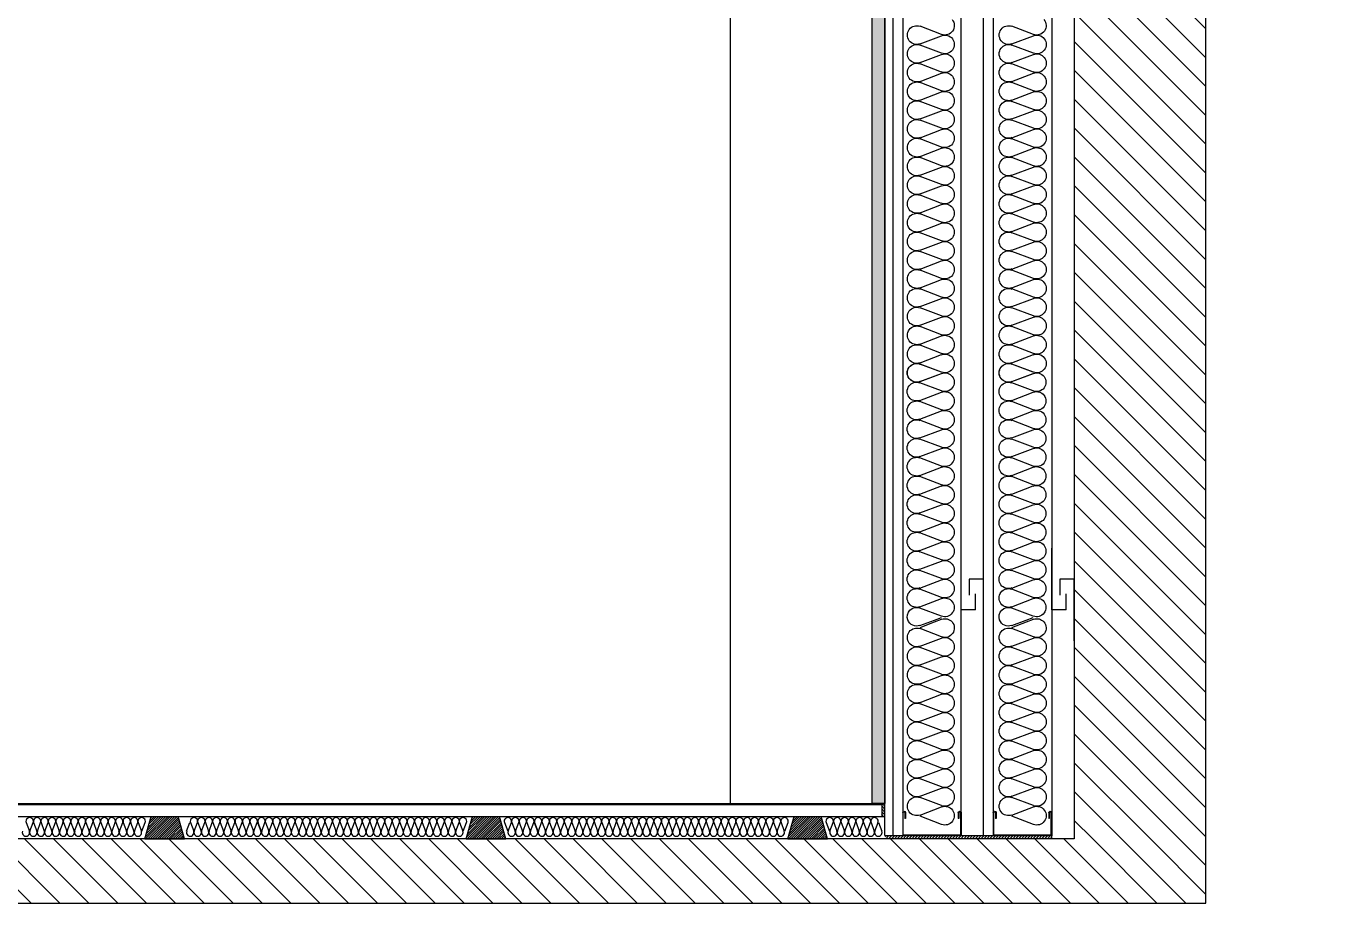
# Model space of a CAD drawing. Header units: millimetres. Extents: x 10 to 76.1, y 10 to 63.5.
# Drawn here: x 17.845 to 19.859, y 10 to 11.365 of the extents above; entities that cross this region are included whole.
import ezdxf

# ---------------------------------------------------------------- set-up
doc = ezdxf.new("R2010")
doc.units = ezdxf.units.MM
for name, color, linetype in [('durlok', 3, 'Continuous'), ('lana de vidrio', 2, 'Continuous'), ('PERFILES', 2, 'Continuous'), ('Relleno', 9, 'Continuous')]:
    doc.layers.add(name, color=color, linetype=linetype)
pattern_1 = [(45, (-5, -61.920988), (-0.02245064, 0.02245064), [])]

# ---------------------------------------------------------------- blocks, each defined once
blk = doc.blocks.new('LP1-1')
at = {"layer": 'PERFILES'}
for p, q in [((-0.0964, 0.0391), (-0.0964, -0.0431)), ((0.1114, 0.0388), (0.1114, -0.0431)), ((0.0596, -0.0414), (0.0601, -0.0414)), ((0.0596, -0.0431), (0.0601, -0.0431))]:
    blk.add_line(p, q, dxfattribs=at)
at = {"layer": 'PERFILES', "color": 2}
for p, q in [((-0.0949, -0.0414), (-0.0949, 0.0386)), ((-0.0879, 0.0386), (-0.0879, 0.0185)), ((-0.0879, 0.0185), (-0.0865, 0.0185)), ((-0.0865, 0.0383), (-0.0865, 0.0185)), ((0.1015, 0.0396), (0.1015, 0.0184)), ((0.1015, 0.0184), (0.1032, 0.0184)), ((0.1032, 0.0392), (0.1032, 0.0184)), ((0.1096, -0.0414), (0.1096, 0.0392)), ((-0.0964, -0.0431), (-0.063, -0.0431)), ((-0.0949, -0.0414), (-0.063, -0.0414)), ((-0.063, -0.0414), (0.0596, -0.0414)), ((-0.063, -0.0431), (0.0596, -0.0431)), ((0.0601, -0.0414), (0.1096, -0.0414)), ((0.0601, -0.0431), (0.1114, -0.0431))]:
    blk.add_line(p, q, dxfattribs=at)
for centre, radius, start, end in [((-0.0914, 0.0387), 0.00497, 355.458, 174.5769), ((-0.0914, 0.0385), 0.00349, 0.9781, 180.2201), ((0.1065, 0.0392), 0.00497, 355.458, 174.5769), ((0.1064, 0.039), 0.00319, 3.6982, 175.1096)]:
    blk.add_arc(centre, radius, start, end, dxfattribs=at)
blk = doc.blocks.new('*X1')
at = {"color": 0}
for p, q in [((628.8661, 452.4359), (628.8968, 452.4666)), ((628.8665, 452.4328), (628.9003, 452.4666)), ((628.8674, 452.4408), (628.8932, 452.4666)), ((628.8688, 452.4457), (628.8897, 452.4666)), ((628.87, 452.4328), (628.9038, 452.4666)), ((628.8702, 452.4506), (628.8862, 452.4666)), ((628.8715, 452.4555), (628.8826, 452.4666)), ((628.8729, 452.4604), (628.8791, 452.4666)), ((628.8736, 452.4328), (628.9074, 452.4666)), ((628.8743, 452.4653), (628.8756, 452.4666)), ((628.8771, 452.4328), (628.9109, 452.4666)), ((628.8806, 452.4328), (628.9145, 452.4666)), ((628.8842, 452.4328), (628.9175, 452.4661)), ((628.8877, 452.4328), (628.9183, 452.4633)), ((628.8912, 452.4328), (628.9191, 452.4606)), ((628.8948, 452.4328), (628.9198, 452.4578)), ((628.8983, 452.4328), (628.9206, 452.4551)), ((628.9019, 452.4328), (628.9214, 452.4523)), ((628.9054, 452.4328), (628.9222, 452.4495)), ((628.9089, 452.4328), (628.9229, 452.4468)), ((628.9125, 452.4328), (628.9237, 452.444)), ((628.916, 452.4328), (628.9245, 452.4412)), ((628.9195, 452.4328), (628.9253, 452.4385)), ((628.9231, 452.4328), (628.926, 452.4357)), ((628.9266, 452.4328), (628.9268, 452.4329))]:
    blk.add_line(p, q, dxfattribs=at)

msp = doc.modelspace()

# ---------------------------------------------------------------- hatches: boundary and pattern name
at = {"linetype": 'Continuous', "extrusion": (0, 0, -1)}
h = msp.add_hatch(dxfattribs=at)
h.set_pattern_fill('ANSI31', color=8, scale=0.01, style=0)
h.set_pattern_definition(pattern_1)
h.paths.add_polyline_path([(-10, 10.1), (-10, 13.26), (-10.205, 13.26), (-10.205, 10.1)])
h.paths.add_polyline_path([(-19.68, 13.26), (-19.68, 10.1), (-19.475, 10.1), (-19.475, 13.26)])
h = msp.add_hatch()
h.set_pattern_fill('ANSI31', color=256, scale=0.001, angle=90)
h.set_pattern_definition([(135, (4.60395, -13.7664086), (-0.00224506403, -0.00224506403), [])])
h.paths.add_polyline_path([(19.1757, 10.135), (19.1807, 10.135), (19.1807, 10.155), (19.1757, 10.155)])
h = msp.add_hatch(dxfattribs=at)
h.set_pattern_fill('ANSI31', color=8, scale=0.01, style=0)
h.set_pattern_definition(pattern_1)
h.paths.add_polyline_path([(-10, 10), (-10, 10.1), (-19.68, 10.1), (-19.68, 10)])
at = {"extrusion": (-1.22465e-16, 0, -1)}
h = msp.add_hatch(dxfattribs=at)
h.set_pattern_fill('ANSI31', color=256, scale=0.001, angle=90)
h.set_pattern_definition([(135, (-29.6800004, -16.9214086), (-0.00224506403, -0.00224506403), [])])
h.paths.add_polyline_path([(-19.44, 10.105), (-19.44, 10.1), (-19.1808, 10.1), (-19.1808, 10.105)])
at = {"layer": 'Relleno'}
h = msp.add_hatch(dxfattribs=at)
h.set_pattern_fill('DOTS', color=256, scale=0.005, angle=90)
h.paths.add_polyline_path([(12.6675, 10.155), (12.6475, 10.155), (12.6475, 12.715), (12.6675, 12.715)])
h.paths.add_polyline_path([(12.96, 10.155), (12.94, 10.155), (12.94, 12.715), (12.96, 12.715)])
h.paths.add_polyline_path([(19.1807, 10.155), (19.1607, 10.155), (19.1607, 12.715), (19.1807, 12.715)])
h.paths.add_polyline_path([(36.6306, 10.155), (36.6506, 10.155), (36.6506, 12.7366), (36.6306, 12.7366)])
h.paths.add_polyline_path([(42.8514, 10.155), (42.8714, 10.155), (42.8714, 11.1), (42.8514, 11.1)])
h.paths.add_polyline_path([(43.1439, 10.155), (43.1639, 10.155), (43.1639, 11.1), (43.1439, 11.1)])
h.paths.add_polyline_path([(43.1439, 12.1), (43.1639, 12.1), (43.1639, 12.7366), (43.1439, 12.7366)])
h.paths.add_polyline_path([(42.8514, 12.1), (42.8714, 12.1), (42.8714, 12.7366), (42.8514, 12.7366)])
h.paths.add_polyline_path([(45.2921, 10.155), (45.3121, 10.155), (45.3121, 12.7366), (45.2921, 12.7366)])
h.paths.add_polyline_path([(36.8806, 25.5073), (36.9006, 25.5073), (36.9006, 22.9473), (36.8806, 22.9473)])
h.paths.add_polyline_path([(44.119, 23.9523), (44.139, 23.9523), (44.139, 22.9473), (44.119, 22.9473)])
h.paths.add_polyline_path([(44.1192, 24.8923), (44.1392, 24.8923), (44.1392, 25.1489), (44.1192, 25.1489)])
h.paths.add_polyline_path([(12.6675, 23.9214), (12.6475, 23.9214), (12.6475, 24.8664), (12.6675, 24.8664)])
h.paths.add_polyline_path([(12.6475, 25.8664), (12.6675, 25.8664), (12.6675, 26.4814), (12.6475, 26.4814)])

# ---------------------------------------------------------------- linework, layer by layer
at = {"linetype": 'Continuous', "extrusion": (0, 1, 0)}
for p, q in [((19.475, 13.26), (19.475, 10.1)), ((19.68, 10.1), (19.68, 13.26)), ((19.1757, 10.153), (12.945, 10.153)), ((12.945, 10.135), (19.1757, 10.135)), ((19.475, 10.1), (10.205, 10.1)), ((19.68, 10), (19.68, 10.1)), ((10, 10), (19.68, 10))]:
    msp.add_line(p, q, dxfattribs=at)
at = {"color": 3, "extrusion": (-1.22465e-16, 0, -1)}
for p, q in [((19.2991, 10.4564), (19.2991, 10.5524)), ((19.44, 10.4564), (19.44, 10.5524)), ((19.3341, 10.5044), (19.3116, 10.5044)), ((19.3116, 10.5044), (19.3116, 10.4794)), ((19.3341, 10.4084), (19.3341, 10.5044)), ((19.475, 10.5044), (19.4525, 10.5044)), ((19.4525, 10.5044), (19.4525, 10.4794)), ((19.475, 10.4084), (19.475, 10.5044)), ((19.3216, 10.4564), (19.3216, 10.4814)), ((19.4625, 10.4564), (19.4625, 10.4814)), ((19.3216, 10.4564), (19.2991, 10.4564)), ((19.4625, 10.4564), (19.44, 10.4564))]:
    msp.add_line(p, q, dxfattribs=at)
for p, q in [((12.945, 10.155), (19.1757, 10.155)), ((19.1757, 10.155), (19.1757, 10.135)), ((18.0295, 10.1), (18.0912, 10.1)), ((18.5295, 10.1), (18.5912, 10.1)), ((19.0295, 10.1), (19.0912, 10.1))]:
    msp.add_line(p, q)
at = {"extrusion": (-1.22465e-16, 0, -1)}
for p in [(19.1807, 10.105), (19.44, 10.1)]:
    msp.add_line(p, (19.44, 10.105), dxfattribs=at)
at = {"color": 1}
msp.add_lwpolyline([(19.1807, 10.155), (19.1607, 10.155), (19.1607, 12.715), (19.1807, 12.715)], close=True, dxfattribs=at)
msp.add_lwpolyline([(19.1757, 10.135), (19.1807, 10.135), (19.1807, 10.155), (19.1757, 10.155)], close=True)
at = {"layer": 'durlok', "linetype": 'Continuous', "extrusion": (0, 1, 0)}
for p, q in [((19.1807, 10.105), (19.1808, 13.255)), ((19.2083, 13.255), (19.2083, 10.1058)), ((19.2991, 10.1057), (19.2991, 13.255)), ((19.3341, 10.105), (19.3341, 13.255)), ((19.3491, 13.255), (19.3491, 10.1057)), ((19.44, 13.255), (19.44, 10.1057))]:
    msp.add_line(p, q, dxfattribs=at)
at = {"layer": 'durlok', "extrusion": (-1.22465e-16, 0, -1)}
for p, q in [((19.1933, 10.105), (19.1933, 13.255)), ((19.3341, 10.105), (19.3341, 13.255))]:
    msp.add_line(p, q, dxfattribs=at)
at = {"layer": 'durlok'}
msp.add_line((18.9407, 10.155), (18.9407, 12.3566), dxfattribs=at)
at = {"layer": 'lana de vidrio', "color": 2, "extrusion": (-1.22465e-16, 0, -1)}
for p, q in [((19.2688, 11.3519), (19.2354, 11.3646)), ((19.4116, 11.3519), (19.3782, 11.3646)), ((19.2354, 11.3373), (19.2688, 11.35)), ((19.3782, 11.3373), (19.4116, 11.35)), ((19.2688, 11.3227), (19.2354, 11.3354)), ((19.4116, 11.3227), (19.3782, 11.3354)), ((19.2354, 11.3081), (19.2688, 11.3208)), ((19.2688, 11.2935), (19.2354, 11.3062)), ((19.3782, 11.3081), (19.4116, 11.3208)), ((19.4116, 11.2935), (19.3782, 11.3062)), ((19.2354, 11.2789), (19.2688, 11.2916)), ((19.3782, 11.2789), (19.4116, 11.2916)), ((19.2688, 11.2643), (19.2354, 11.277)), ((19.2354, 11.2497), (19.2688, 11.2624)), ((19.4116, 11.2643), (19.3782, 11.277)), ((19.3782, 11.2497), (19.4116, 11.2624)), ((19.2688, 11.2351), (19.2354, 11.2478)), ((19.4116, 11.2351), (19.3782, 11.2478)), ((19.2354, 11.2205), (19.2688, 11.2332)), ((19.3782, 11.2205), (19.4116, 11.2332)), ((19.2688, 11.2059), (19.2354, 11.2186)), ((19.2354, 11.1913), (19.2688, 11.204)), ((19.4116, 11.2059), (19.3782, 11.2186)), ((19.3782, 11.1913), (19.4116, 11.204)), ((19.2688, 11.1767), (19.2354, 11.1894)), ((19.4116, 11.1767), (19.3782, 11.1894)), ((19.2354, 11.1621), (19.2688, 11.1748)), ((19.3782, 11.1621), (19.4116, 11.1748)), ((19.2688, 11.1475), (19.2354, 11.1602)), ((19.2354, 11.1329), (19.2688, 11.1456)), ((19.4116, 11.1475), (19.3782, 11.1602)), ((19.3782, 11.1329), (19.4116, 11.1456)), ((19.2688, 11.1183), (19.2354, 11.131)), ((19.4116, 11.1183), (19.3782, 11.131)), ((19.2354, 11.1037), (19.2688, 11.1164)), ((19.2688, 11.0891), (19.2354, 11.1018)), ((19.3782, 11.1037), (19.4116, 11.1164)), ((19.4116, 11.0891), (19.3782, 11.1018)), ((19.2354, 11.0745), (19.2688, 11.0872)), ((19.3782, 11.0745), (19.4116, 11.0872)), ((19.2688, 11.0599), (19.2354, 11.0726)), ((19.4116, 11.0599), (19.3782, 11.0726)), ((19.2354, 11.0453), (19.2688, 11.058)), ((19.2688, 11.0307), (19.2354, 11.0434)), ((19.3782, 11.0453), (19.4116, 11.058)), ((19.4116, 11.0307), (19.3782, 11.0434)), ((19.2354, 11.0161), (19.2688, 11.0288)), ((19.3782, 11.0161), (19.4116, 11.0288)), ((19.2688, 11.0015), (19.2354, 11.0142)), ((19.2354, 10.9869), (19.2688, 10.9996)), ((19.4116, 11.0015), (19.3782, 11.0142)), ((19.3782, 10.9869), (19.4116, 10.9996)), ((19.2688, 10.9723), (19.2354, 10.985)), ((19.4116, 10.9723), (19.3782, 10.985)), ((19.2354, 10.9577), (19.2688, 10.9704)), ((19.3782, 10.9577), (19.4116, 10.9704)), ((19.2688, 10.9431), (19.2354, 10.9558)), ((19.2354, 10.9285), (19.2688, 10.9412)), ((19.4116, 10.9431), (19.3782, 10.9558)), ((19.3782, 10.9285), (19.4116, 10.9412)), ((19.2688, 10.9139), (19.2354, 10.9266)), ((19.4116, 10.9139), (19.3782, 10.9266)), ((19.2354, 10.8993), (19.2688, 10.912)), ((19.3782, 10.8993), (19.4116, 10.912)), ((19.2688, 10.8847), (19.2354, 10.8974)), ((19.2354, 10.8701), (19.2688, 10.8828)), ((19.4116, 10.8847), (19.3782, 10.8974)), ((19.3782, 10.8701), (19.4116, 10.8828)), ((19.2688, 10.8555), (19.2354, 10.8682)), ((19.4116, 10.8555), (19.3782, 10.8682)), ((19.2686, 10.8263), (19.2351, 10.839)), ((19.2354, 10.8409), (19.2688, 10.8536)), ((19.2688, 10.8263), (19.2354, 10.839)), ((19.4113, 10.8263), (19.3779, 10.839)), ((19.3782, 10.8409), (19.4116, 10.8536)), ((19.4116, 10.8263), (19.3782, 10.839)), ((19.2351, 10.8117), (19.2686, 10.8244)), ((19.2354, 10.8117), (19.2688, 10.8244)), ((19.3779, 10.8117), (19.4113, 10.8244)), ((19.3782, 10.8117), (19.4116, 10.8244)), ((19.2686, 10.7971), (19.2351, 10.8098)), ((19.4113, 10.7971), (19.3779, 10.8098)), ((19.2351, 10.7825), (19.2686, 10.7952)), ((19.2686, 10.7679), (19.2351, 10.7806)), ((19.3779, 10.7825), (19.4113, 10.7952)), ((19.4113, 10.7679), (19.3779, 10.7806)), ((19.2351, 10.7533), (19.2686, 10.766)), ((19.3779, 10.7533), (19.4113, 10.766)), ((19.2686, 10.7387), (19.2351, 10.7514)), ((19.4113, 10.7387), (19.3779, 10.7514)), ((19.2351, 10.7241), (19.2686, 10.7368)), ((19.2686, 10.7095), (19.2351, 10.7222)), ((19.3779, 10.7241), (19.4113, 10.7368)), ((19.4113, 10.7095), (19.3779, 10.7222)), ((19.2351, 10.6949), (19.2686, 10.7076)), ((19.3779, 10.6949), (19.4113, 10.7076)), ((19.2686, 10.6803), (19.2351, 10.693)), ((19.2351, 10.6657), (19.2686, 10.6784)), ((19.4113, 10.6803), (19.3779, 10.693)), ((19.3779, 10.6657), (19.4113, 10.6784)), ((19.2686, 10.6511), (19.2351, 10.6638)), ((19.4113, 10.6511), (19.3779, 10.6638)), ((19.2351, 10.6365), (19.2686, 10.6492)), ((19.3779, 10.6365), (19.4113, 10.6492)), ((19.2686, 10.6219), (19.2351, 10.6346)), ((19.2351, 10.6073), (19.2686, 10.62)), ((19.4113, 10.6219), (19.3779, 10.6346)), ((19.3779, 10.6073), (19.4113, 10.62)), ((19.2686, 10.5927), (19.2351, 10.6054)), ((19.4113, 10.5927), (19.3779, 10.6054)), ((19.2351, 10.5781), (19.2686, 10.5908)), ((19.2686, 10.5635), (19.2351, 10.5762)), ((19.3779, 10.5781), (19.4113, 10.5908)), ((19.4113, 10.5635), (19.3779, 10.5762)), ((19.2351, 10.5489), (19.2686, 10.5616)), ((19.3779, 10.5489), (19.4113, 10.5616)), ((19.2686, 10.5342), (19.2351, 10.5469)), ((19.4113, 10.5342), (19.3779, 10.5469)), ((19.2351, 10.5196), (19.2686, 10.5323)), ((19.2686, 10.505), (19.2351, 10.5177)), ((19.3779, 10.5196), (19.4113, 10.5323)), ((19.4113, 10.505), (19.3779, 10.5177)), ((19.2351, 10.4904), (19.2686, 10.5031)), ((19.3779, 10.4904), (19.4113, 10.5031)), ((19.2686, 10.4758), (19.2351, 10.4885)), ((19.4113, 10.4758), (19.3779, 10.4885)), ((19.2351, 10.4612), (19.2686, 10.4739)), ((19.2686, 10.4466), (19.2351, 10.4593)), ((19.3779, 10.4612), (19.4113, 10.4739)), ((19.4113, 10.4466), (19.3779, 10.4593)), ((19.2351, 10.432), (19.2578, 10.4406)), ((19.2354, 10.4291), (19.258, 10.4377)), ((19.2578, 10.4406), (19.2686, 10.4447)), ((19.258, 10.4377), (19.2688, 10.4418)), ((19.3779, 10.432), (19.4005, 10.4406)), ((19.3782, 10.4291), (19.4008, 10.4377)), ((19.4005, 10.4406), (19.4113, 10.4447)), ((19.4008, 10.4377), (19.4116, 10.4418)), ((19.2688, 10.4145), (19.2354, 10.4272)), ((19.4116, 10.4145), (19.3782, 10.4272)), ((19.2354, 10.3999), (19.2688, 10.4126)), ((19.2688, 10.3853), (19.2354, 10.398)), ((19.3782, 10.3999), (19.4116, 10.4126)), ((19.4116, 10.3853), (19.3782, 10.398)), ((19.2354, 10.3707), (19.2688, 10.3834)), ((19.3782, 10.3707), (19.4116, 10.3834)), ((19.2688, 10.3561), (19.2354, 10.3688)), ((19.4116, 10.3561), (19.3782, 10.3688)), ((19.2354, 10.3415), (19.2688, 10.3542)), ((19.2688, 10.3269), (19.2354, 10.3396)), ((19.3782, 10.3415), (19.4116, 10.3542)), ((19.4116, 10.3269), (19.3782, 10.3396)), ((19.2354, 10.3123), (19.2688, 10.325)), ((19.3782, 10.3123), (19.4116, 10.325)), ((19.2688, 10.2977), (19.2354, 10.3104)), ((19.2354, 10.2831), (19.2688, 10.2958)), ((19.4116, 10.2977), (19.3782, 10.3104)), ((19.3782, 10.2831), (19.4116, 10.2958)), ((19.2688, 10.2685), (19.2354, 10.2812)), ((19.4116, 10.2685), (19.3782, 10.2812)), ((19.2354, 10.2539), (19.2688, 10.2666)), ((19.3782, 10.2539), (19.4116, 10.2666)), ((19.2688, 10.2393), (19.2354, 10.252)), ((19.2354, 10.2247), (19.2688, 10.2374)), ((19.4116, 10.2393), (19.3782, 10.252)), ((19.3782, 10.2247), (19.4116, 10.2374)), ((19.2688, 10.2101), (19.2354, 10.2228)), ((19.4116, 10.2101), (19.3782, 10.2228)), ((19.2354, 10.1955), (19.2688, 10.2082)), ((19.2688, 10.1809), (19.2354, 10.1936)), ((19.3782, 10.1955), (19.4116, 10.2082)), ((19.4116, 10.1809), (19.3782, 10.1936)), ((19.2354, 10.1663), (19.2688, 10.179)), ((19.3782, 10.1663), (19.4116, 10.179)), ((19.2688, 10.1517), (19.2354, 10.1644)), ((19.4116, 10.1517), (19.3782, 10.1644)), ((19.2354, 10.1371), (19.2688, 10.1498)), ((19.2688, 10.1225), (19.2354, 10.1352)), ((19.3782, 10.1371), (19.4116, 10.1498)), ((19.4116, 10.1225), (19.3782, 10.1352))]:
    msp.add_line(p, q, dxfattribs=at)
at = {"layer": 'lana de vidrio'}
for p, q in [((18.0295, 10.1), (18.0393, 10.135)), ((18.0912, 10.1), (18.0814, 10.135)), ((18.5295, 10.1), (18.5393, 10.135)), ((18.5912, 10.1), (18.5814, 10.135)), ((19.0295, 10.1), (19.0393, 10.135)), ((19.0912, 10.1), (19.0814, 10.135))]:
    msp.add_line(p, q, dxfattribs=at)
at = {"layer": 'lana de vidrio', "color": 2}
for p, q in [((17.8449, 10.1253), (17.85, 10.112)), ((17.8507, 10.112), (17.8558, 10.1253)), ((17.8566, 10.1253), (17.8616, 10.112)), ((17.8624, 10.112), (17.8674, 10.1253)), ((17.8682, 10.1253), (17.8732, 10.112)), ((17.874, 10.112), (17.879, 10.1253)), ((17.8798, 10.1253), (17.8848, 10.112)), ((17.8856, 10.112), (17.8906, 10.1253)), ((17.8914, 10.1253), (17.8964, 10.112)), ((17.8972, 10.112), (17.9023, 10.1253)), ((17.903, 10.1253), (17.9081, 10.112)), ((17.9088, 10.112), (17.9139, 10.1253)), ((17.9146, 10.1253), (17.9197, 10.112)), ((17.9204, 10.112), (17.9255, 10.1253)), ((17.9262, 10.1253), (17.9313, 10.112)), ((17.932, 10.112), (17.9371, 10.1253)), ((17.9379, 10.1253), (17.9429, 10.112)), ((17.9437, 10.112), (17.9487, 10.1253)), ((17.9495, 10.1253), (17.9545, 10.112)), ((17.9553, 10.112), (17.9603, 10.1253)), ((17.9611, 10.1253), (17.9661, 10.112)), ((17.9669, 10.112), (17.9719, 10.1253)), ((17.9727, 10.1253), (17.9777, 10.112)), ((17.9785, 10.112), (17.9836, 10.1253)), ((17.9843, 10.1253), (17.9894, 10.112)), ((17.9901, 10.112), (17.9952, 10.1253)), ((17.9959, 10.1253), (18.001, 10.112)), ((18.0017, 10.112), (18.0068, 10.1253)), ((18.0075, 10.1253), (18.0126, 10.112)), ((18.0133, 10.112), (18.0184, 10.1253)), ((18.0191, 10.1253), (18.0242, 10.112)), ((18.0191, 10.1253), (18.0242, 10.112)), ((18.025, 10.112), (18.03, 10.1253)), ((18.0946, 10.112), (18.0997, 10.1253)), ((18.1004, 10.1253), (18.1055, 10.112)), ((18.1063, 10.112), (18.1113, 10.1253)), ((18.1063, 10.112), (18.1113, 10.1253)), ((18.1063, 10.112), (18.1113, 10.1253)), ((18.1121, 10.1253), (18.1171, 10.112)), ((18.1179, 10.112), (18.1229, 10.1253)), ((18.1237, 10.1253), (18.1287, 10.112)), ((18.1295, 10.112), (18.1345, 10.1253)), ((18.1353, 10.1253), (18.1403, 10.112)), ((18.1411, 10.112), (18.1461, 10.1253)), ((18.1469, 10.1253), (18.152, 10.112)), ((18.1527, 10.112), (18.1578, 10.1253)), ((18.1585, 10.1253), (18.1636, 10.112)), ((18.1643, 10.112), (18.1694, 10.1253)), ((18.1701, 10.1253), (18.1752, 10.112)), ((18.1759, 10.112), (18.181, 10.1253)), ((18.1817, 10.1253), (18.1868, 10.112)), ((18.1876, 10.112), (18.1926, 10.1253)), ((18.1876, 10.112), (18.1926, 10.1253)), ((18.1934, 10.1253), (18.1984, 10.112)), ((18.1992, 10.112), (18.2042, 10.1253)), ((18.205, 10.1253), (18.21, 10.112)), ((18.2055, 10.1253), (18.2106, 10.112)), ((18.2113, 10.112), (18.2164, 10.1253)), ((18.2172, 10.1253), (18.2222, 10.112)), ((18.223, 10.112), (18.228, 10.1253)), ((18.2288, 10.1253), (18.2338, 10.112)), ((18.2346, 10.112), (18.2396, 10.1253)), ((18.2404, 10.1253), (18.2454, 10.112)), ((18.2462, 10.112), (18.2512, 10.1253)), ((18.252, 10.1253), (18.257, 10.112)), ((18.2578, 10.112), (18.2629, 10.1253)), ((18.2636, 10.1253), (18.2687, 10.112)), ((18.2694, 10.112), (18.2745, 10.1253)), ((18.2752, 10.1253), (18.2803, 10.112)), ((18.281, 10.112), (18.2861, 10.1253)), ((18.2868, 10.1253), (18.2919, 10.112)), ((18.2926, 10.112), (18.2977, 10.1253)), ((18.2985, 10.1253), (18.3035, 10.112)), ((18.3043, 10.112), (18.3093, 10.1253)), ((18.3101, 10.1253), (18.3151, 10.112)), ((18.3159, 10.112), (18.3209, 10.1253)), ((18.3217, 10.1253), (18.3267, 10.112)), ((18.3275, 10.112), (18.3325, 10.1253)), ((18.3333, 10.1253), (18.3383, 10.112)), ((18.3391, 10.112), (18.3442, 10.1253)), ((18.3449, 10.1253), (18.35, 10.112)), ((18.3507, 10.112), (18.3558, 10.1253)), ((18.3565, 10.1253), (18.3616, 10.112)), ((18.3623, 10.112), (18.3674, 10.1253)), ((18.3681, 10.1253), (18.3732, 10.112)), ((18.3739, 10.112), (18.379, 10.1253)), ((18.3798, 10.1253), (18.3848, 10.112)), ((18.3856, 10.112), (18.3906, 10.1253)), ((18.3914, 10.1253), (18.3964, 10.112)), ((18.3972, 10.112), (18.4022, 10.1253)), ((18.403, 10.1253), (18.408, 10.112)), ((18.4088, 10.112), (18.4138, 10.1253)), ((18.4146, 10.1253), (18.4196, 10.112)), ((18.4204, 10.112), (18.4254, 10.1253)), ((18.4262, 10.1253), (18.4313, 10.112)), ((18.432, 10.112), (18.4371, 10.1253)), ((18.4378, 10.1253), (18.4429, 10.112)), ((18.4436, 10.112), (18.4487, 10.1253)), ((18.4494, 10.1253), (18.4545, 10.112)), ((18.4494, 10.1253), (18.4545, 10.112)), ((18.4552, 10.112), (18.4603, 10.1253)), ((18.461, 10.1253), (18.4661, 10.112)), ((18.4669, 10.112), (18.4719, 10.1253)), ((18.4727, 10.1253), (18.4777, 10.112)), ((18.4785, 10.112), (18.4835, 10.1253)), ((18.4843, 10.1253), (18.4893, 10.112)), ((18.4901, 10.112), (18.4951, 10.1253)), ((18.4959, 10.1253), (18.5009, 10.112)), ((18.5017, 10.112), (18.5067, 10.1253)), ((18.5075, 10.1253), (18.5126, 10.112)), ((18.5133, 10.112), (18.5184, 10.1253)), ((18.5191, 10.1253), (18.5242, 10.112)), ((18.5249, 10.112), (18.53, 10.1253)), ((18.5888, 10.1253), (18.5939, 10.112)), ((18.5946, 10.112), (18.5997, 10.1253)), ((18.6004, 10.1253), (18.6055, 10.112)), ((18.6062, 10.112), (18.6113, 10.1253)), ((18.612, 10.1253), (18.6171, 10.112)), ((18.6178, 10.112), (18.6229, 10.1253)), ((18.6178, 10.112), (18.6229, 10.1253)), ((18.6236, 10.1253), (18.6287, 10.112)), ((18.6294, 10.112), (18.6345, 10.1253)), ((18.6353, 10.1253), (18.6403, 10.112)), ((18.6358, 10.1253), (18.6409, 10.112)), ((18.6416, 10.112), (18.6467, 10.1253)), ((18.6474, 10.1253), (18.6525, 10.112)), ((18.6532, 10.112), (18.6583, 10.1253)), ((18.6591, 10.1253), (18.6641, 10.112)), ((18.6649, 10.112), (18.6699, 10.1253)), ((18.6707, 10.1253), (18.6757, 10.112)), ((18.6765, 10.112), (18.6815, 10.1253)), ((18.6823, 10.1253), (18.6873, 10.112)), ((18.6881, 10.112), (18.6931, 10.1253)), ((18.6939, 10.1253), (18.6989, 10.112)), ((18.6997, 10.112), (18.7048, 10.1253)), ((18.7055, 10.1253), (18.7106, 10.112)), ((18.7113, 10.112), (18.7164, 10.1253)), ((18.7171, 10.1253), (18.7222, 10.112)), ((18.7229, 10.112), (18.728, 10.1253)), ((18.7287, 10.1253), (18.7338, 10.112)), ((18.7345, 10.112), (18.7396, 10.1253)), ((18.7404, 10.1253), (18.7454, 10.112)), ((18.7462, 10.112), (18.7512, 10.1253)), ((18.752, 10.1253), (18.757, 10.112)), ((18.7578, 10.112), (18.7628, 10.1253)), ((18.7636, 10.1253), (18.7686, 10.112)), ((18.7694, 10.112), (18.7744, 10.1253)), ((18.7752, 10.1253), (18.7802, 10.112)), ((18.781, 10.112), (18.786, 10.1253)), ((18.7868, 10.1253), (18.7919, 10.112)), ((18.7926, 10.112), (18.7977, 10.1253)), ((18.7984, 10.1253), (18.8035, 10.112)), ((18.8042, 10.112), (18.8093, 10.1253)), ((18.81, 10.1253), (18.8151, 10.112)), ((18.8158, 10.112), (18.8209, 10.1253)), ((18.8216, 10.1253), (18.8267, 10.112)), ((18.8275, 10.112), (18.8325, 10.1253)), ((18.8333, 10.1253), (18.8383, 10.112)), ((18.8391, 10.112), (18.8441, 10.1253)), ((18.8449, 10.1253), (18.8499, 10.112)), ((18.8507, 10.112), (18.8557, 10.1253)), ((18.8565, 10.1253), (18.8615, 10.112)), ((18.8623, 10.112), (18.8673, 10.1253)), ((18.8681, 10.1253), (18.8732, 10.112)), ((18.8739, 10.112), (18.879, 10.1253)), ((18.8797, 10.1253), (18.8848, 10.112)), ((18.8797, 10.1253), (18.8848, 10.112)), ((18.8855, 10.112), (18.8906, 10.1253)), ((18.8913, 10.1253), (18.8964, 10.112)), ((18.8971, 10.112), (18.9022, 10.1253)), ((18.9029, 10.1253), (18.908, 10.112)), ((18.9088, 10.112), (18.9138, 10.1253)), ((18.9146, 10.1253), (18.9196, 10.112)), ((18.9204, 10.112), (18.9254, 10.1253)), ((18.9262, 10.1253), (18.9312, 10.112)), ((18.932, 10.112), (18.937, 10.1253)), ((18.9378, 10.1253), (18.9428, 10.112)), ((18.9436, 10.112), (18.9486, 10.1253)), ((18.9494, 10.1253), (18.9545, 10.112)), ((18.9552, 10.112), (18.9603, 10.1253)), ((18.961, 10.1253), (18.9661, 10.112)), ((18.9668, 10.112), (18.9719, 10.1253)), ((18.9668, 10.112), (18.9719, 10.1253)), ((18.9668, 10.112), (18.9719, 10.1253)), ((18.9726, 10.1253), (18.9777, 10.112)), ((18.9784, 10.112), (18.9835, 10.1253)), ((18.9842, 10.1253), (18.9893, 10.112)), ((18.99, 10.112), (18.9951, 10.1253)), ((18.9959, 10.1253), (19.0009, 10.112)), ((19.0017, 10.112), (19.0067, 10.1253)), ((19.0075, 10.1253), (19.0125, 10.112)), ((19.0133, 10.112), (19.0183, 10.1253)), ((19.0191, 10.1253), (19.0241, 10.112)), ((19.0249, 10.112), (19.0299, 10.1253)), ((19.0893, 10.1253), (19.0944, 10.112)), ((19.0951, 10.112), (19.1002, 10.1253)), ((19.101, 10.1253), (19.106, 10.112)), ((19.1068, 10.112), (19.1118, 10.1253)), ((19.1126, 10.1253), (19.1176, 10.112)), ((19.1184, 10.112), (19.1234, 10.1253)), ((19.1242, 10.1253), (19.1292, 10.112)), ((19.13, 10.112), (19.135, 10.1253)), ((19.1358, 10.1253), (19.1408, 10.112)), ((19.1416, 10.112), (19.1467, 10.1253)), ((19.1474, 10.1253), (19.1525, 10.112)), ((19.1532, 10.112), (19.1583, 10.1253)), ((19.159, 10.1253), (19.1641, 10.112)), ((19.1648, 10.112), (19.1699, 10.1253)), ((19.1706, 10.1253), (19.1757, 10.112))]:
    msp.add_line(p, q, dxfattribs=at)
at = {"layer": 'lana de vidrio', "color": 2, "extrusion": (-1.22465e-16, 0, -1)}
for centre, start, end in [((-19.2302, 11.351), 249.2034, 110.7966), ((-19.274, 11.3656), 139.145, 290.7966), ((-19.373, 11.351), 249.2034, 110.7966), ((-19.4168, 11.3656), 139.145, 290.7966), ((-19.274, 11.3364), 69.2034, 290.7966), ((-19.4168, 11.3364), 69.2034, 290.7966), ((-19.2302, 11.3218), 249.2034, 110.7966), ((-19.274, 11.3072), 69.2034, 290.7966), ((-19.373, 11.3218), 249.2034, 110.7966), ((-19.4168, 11.3072), 69.2034, 290.7966), ((-19.2302, 11.2926), 249.2034, 110.7966), ((-19.373, 11.2926), 249.2034, 110.7966), ((-19.274, 11.278), 69.2034, 290.7966), ((-19.4168, 11.278), 69.2034, 290.7966), ((-19.2302, 11.2634), 249.2034, 110.7966), ((-19.274, 11.2488), 69.2034, 290.7966), ((-19.373, 11.2634), 249.2034, 110.7966), ((-19.4168, 11.2488), 69.2034, 290.7966), ((-19.2302, 11.2342), 249.2034, 110.7966), ((-19.373, 11.2342), 249.2034, 110.7966), ((-19.2302, 11.205), 249.2034, 110.7966), ((-19.274, 11.2196), 69.2034, 290.7966), ((-19.373, 11.205), 249.2034, 110.7966), ((-19.4168, 11.2196), 69.2034, 290.7966), ((-19.274, 11.1904), 69.2034, 290.7966), ((-19.4168, 11.1904), 69.2034, 290.7966), ((-19.2302, 11.1758), 249.2034, 110.7966), ((-19.373, 11.1758), 249.2034, 110.7966), ((-19.2302, 11.1466), 249.2034, 110.7966), ((-19.274, 11.1612), 69.2034, 290.7966), ((-19.373, 11.1466), 249.2034, 110.7966), ((-19.4168, 11.1612), 69.2034, 290.7966), ((-19.274, 11.132), 69.2034, 290.7966), ((-19.4168, 11.132), 69.2034, 290.7966), ((-19.2302, 11.1174), 249.2034, 110.7966), ((-19.373, 11.1174), 249.2034, 110.7966), ((-19.2302, 11.0882), 249.2034, 110.7966), ((-19.274, 11.1028), 69.2034, 290.7966), ((-19.373, 11.0882), 249.2034, 110.7966), ((-19.4168, 11.1028), 69.2034, 290.7966), ((-19.274, 11.0736), 69.2034, 290.7966), ((-19.4168, 11.0736), 69.2034, 290.7966), ((-19.2302, 11.059), 249.2034, 110.7966), ((-19.274, 11.0444), 69.2034, 290.7966), ((-19.373, 11.059), 249.2034, 110.7966), ((-19.4168, 11.0444), 69.2034, 290.7966), ((-19.2302, 11.0298), 249.2034, 110.7966), ((-19.373, 11.0298), 249.2034, 110.7966), ((-19.274, 11.0152), 69.2034, 290.7966), ((-19.4168, 11.0152), 69.2034, 290.7966), ((-19.2302, 11.0006), 249.2034, 110.7966), ((-19.274, 10.986), 69.2034, 290.7966), ((-19.373, 11.0006), 249.2034, 110.7966), ((-19.4168, 10.986), 69.2034, 290.7966), ((-19.2302, 10.9714), 249.2034, 110.7966), ((-19.373, 10.9714), 249.2034, 110.7966), ((-19.274, 10.9567), 69.2034, 290.7966), ((-19.4168, 10.9567), 69.2034, 290.7966), ((-19.2302, 10.9421), 249.2034, 110.7966), ((-19.274, 10.9275), 69.2034, 290.7966), ((-19.373, 10.9421), 249.2034, 110.7966), ((-19.4168, 10.9275), 69.2034, 290.7966), ((-19.2302, 10.9129), 249.2034, 110.7966), ((-19.373, 10.9129), 249.2034, 110.7966), ((-19.2302, 10.8837), 249.2034, 110.7966), ((-19.274, 10.8983), 69.2034, 290.7966), ((-19.373, 10.8837), 249.2034, 110.7966), ((-19.4168, 10.8983), 69.2034, 290.7966), ((-19.274, 10.8691), 69.2034, 290.7966), ((-19.4168, 10.8691), 69.2034, 290.7966), ((-19.2302, 10.8545), 249.2034, 110.7966), ((-19.373, 10.8545), 249.2034, 110.7966), ((-19.2299, 10.8253), 249.2034, 110.7966), ((-19.2302, 10.8253), 249.2034, 110.7966), ((-19.274, 10.8399), 69.2034, 290.7966), ((-19.3727, 10.8253), 249.2034, 110.7966), ((-19.373, 10.8253), 249.2034, 110.7966), ((-19.4168, 10.8399), 69.2034, 290.7966), ((-19.2738, 10.8107), 69.2034, 290.7966), ((-19.4165, 10.8107), 69.2034, 290.7966), ((-19.2299, 10.7961), 249.2034, 110.7966), ((-19.3727, 10.7961), 249.2034, 110.7966), ((-19.2299, 10.7669), 249.2034, 110.7966), ((-19.2738, 10.7815), 69.2034, 290.7966), ((-19.3727, 10.7669), 249.2034, 110.7966), ((-19.4165, 10.7815), 69.2034, 290.7966), ((-19.2738, 10.7523), 69.2034, 290.7966), ((-19.4165, 10.7523), 69.2034, 290.7966), ((-19.2299, 10.7377), 249.2034, 110.7966), ((-19.2738, 10.7231), 69.2034, 290.7966), ((-19.3727, 10.7377), 249.2034, 110.7966), ((-19.4165, 10.7231), 69.2034, 290.7966), ((-19.2299, 10.7085), 249.2034, 110.7966), ((-19.3727, 10.7085), 249.2034, 110.7966), ((-19.2738, 10.6939), 69.2034, 290.7966), ((-19.4165, 10.6939), 69.2034, 290.7966), ((-19.2299, 10.6793), 249.2034, 110.7966), ((-19.2738, 10.6647), 69.2034, 290.7966), ((-19.3727, 10.6793), 249.2034, 110.7966), ((-19.4165, 10.6647), 69.2034, 290.7966), ((-19.2299, 10.6501), 249.2034, 110.7966), ((-19.3727, 10.6501), 249.2034, 110.7966), ((-19.2299, 10.6209), 249.2034, 110.7966), ((-19.2738, 10.6355), 69.2034, 290.7966), ((-19.3727, 10.6209), 249.2034, 110.7966), ((-19.4165, 10.6355), 69.2034, 290.7966), ((-19.2738, 10.6063), 69.2034, 290.7966), ((-19.4165, 10.6063), 69.2034, 290.7966), ((-19.2299, 10.5917), 249.2034, 110.7966), ((-19.3727, 10.5917), 249.2034, 110.7966), ((-19.2299, 10.5625), 249.2034, 110.7966), ((-19.2738, 10.5771), 69.2034, 290.7966), ((-19.3727, 10.5625), 249.2034, 110.7966), ((-19.4165, 10.5771), 69.2034, 290.7966), ((-19.2738, 10.5479), 69.2034, 290.7966), ((-19.4165, 10.5479), 69.2034, 290.7966), ((-19.2299, 10.5333), 249.2034, 110.7966), ((-19.3727, 10.5333), 249.2034, 110.7966), ((-19.2299, 10.5041), 249.2034, 110.7966), ((-19.2738, 10.5187), 69.2034, 290.7966), ((-19.3727, 10.5041), 249.2034, 110.7966), ((-19.4165, 10.5187), 69.2034, 290.7966), ((-19.2738, 10.4895), 69.2034, 290.7966), ((-19.4165, 10.4895), 69.2034, 290.7966), ((-19.2299, 10.4749), 249.2034, 110.7966), ((-19.2738, 10.4603), 69.2034, 290.7966), ((-19.3727, 10.4749), 249.2034, 110.7966), ((-19.4165, 10.4603), 69.2034, 290.7966), ((-19.2299, 10.4457), 339.7858, 110.7966), ((-19.3727, 10.4457), 339.7858, 110.7966), ((-19.23, 10.4457), 249.2034, 339.7661), ((-19.274, 10.4281), 69.2034, 139.1205), ((-19.274, 10.4281), 139.145, 290.7966), ((-19.3727, 10.4457), 249.2034, 339.7661), ((-19.4168, 10.4281), 69.2034, 139.1205), ((-19.4168, 10.4281), 139.145, 290.7966), ((-19.2302, 10.4135), 249.2034, 110.7966), ((-19.373, 10.4135), 249.2034, 110.7966), ((-19.2302, 10.3843), 249.2034, 110.7966), ((-19.274, 10.3989), 69.2034, 290.7966), ((-19.373, 10.3843), 249.2034, 110.7966), ((-19.4168, 10.3989), 69.2034, 290.7966), ((-19.274, 10.3697), 69.2034, 290.7966), ((-19.4168, 10.3697), 69.2034, 290.7966), ((-19.2302, 10.3551), 249.2034, 110.7966), ((-19.274, 10.3405), 69.2034, 290.7966), ((-19.373, 10.3551), 249.2034, 110.7966), ((-19.4168, 10.3405), 69.2034, 290.7966), ((-19.2302, 10.3259), 249.2034, 110.7966), ((-19.373, 10.3259), 249.2034, 110.7966), ((-19.274, 10.3113), 69.2034, 290.7966), ((-19.4168, 10.3113), 69.2034, 290.7966), ((-19.2302, 10.2967), 249.2034, 110.7966), ((-19.274, 10.2821), 69.2034, 290.7966), ((-19.373, 10.2967), 249.2034, 110.7966), ((-19.4168, 10.2821), 69.2034, 290.7966), ((-19.2302, 10.2675), 249.2034, 110.7966), ((-19.373, 10.2675), 249.2034, 110.7966), ((-19.2302, 10.2383), 249.2034, 110.7966), ((-19.274, 10.2529), 69.2034, 290.7966), ((-19.373, 10.2383), 249.2034, 110.7966), ((-19.4168, 10.2529), 69.2034, 290.7966), ((-19.274, 10.2237), 69.2034, 290.7966), ((-19.4168, 10.2237), 69.2034, 290.7966), ((-19.2302, 10.2091), 249.2034, 110.7966), ((-19.373, 10.2091), 249.2034, 110.7966), ((-19.2302, 10.1799), 249.2034, 110.7966), ((-19.274, 10.1945), 69.2034, 290.7966), ((-19.373, 10.1799), 249.2034, 110.7966), ((-19.4168, 10.1945), 69.2034, 290.7966), ((-19.274, 10.1653), 69.2034, 290.7966), ((-19.4168, 10.1653), 69.2034, 290.7966), ((-19.2302, 10.1507), 249.2034, 110.7966), ((-19.373, 10.1507), 249.2034, 110.7966), ((-19.274, 10.1361), 69.2034, 290.7966), ((-19.4168, 10.1361), 69.2034, 290.7966)]:
    msp.add_arc(centre, 0.0146, start, end, dxfattribs=at)
at = {"layer": 'lana de vidrio', "color": 2}
for centre, start, end in [((17.8504, 10.1273), 339.2034, 200.7966), ((17.862, 10.1273), 339.2034, 200.7966), ((17.8736, 10.1273), 339.2034, 200.7966), ((17.8852, 10.1273), 339.2034, 200.7966), ((17.8968, 10.1273), 339.2034, 200.7966), ((17.9084, 10.1273), 339.2034, 200.7966), ((17.9201, 10.1273), 339.2034, 200.7966), ((17.9317, 10.1273), 339.2034, 200.7966), ((17.9433, 10.1273), 339.2034, 200.7966), ((17.9549, 10.1273), 339.2034, 200.7966), ((17.9665, 10.1273), 339.2034, 200.7966), ((17.9781, 10.1273), 339.2034, 200.7966), ((17.9897, 10.1273), 339.2034, 200.7966), ((18.0014, 10.1273), 339.2034, 200.7966), ((18.013, 10.1273), 339.2034, 200.7966), ((18.0246, 10.1273), 339.2034, 200.7966), ((18.1059, 10.1273), 339.2034, 200.7966), ((18.1175, 10.1273), 339.2034, 200.7966), ((18.1291, 10.1273), 339.2034, 200.7966), ((18.1407, 10.1273), 339.2034, 200.7966), ((18.1523, 10.1273), 339.2034, 200.7966), ((18.1639, 10.1273), 339.2034, 200.7966), ((18.1756, 10.1273), 339.2034, 200.7966), ((18.1872, 10.1273), 339.2034, 200.7966), ((18.1988, 10.1273), 339.2034, 200.7966), ((18.211, 10.1273), 339.2034, 200.7966), ((18.2226, 10.1273), 339.2034, 200.7966), ((18.2342, 10.1273), 339.2034, 200.7966), ((18.2458, 10.1273), 339.2034, 200.7966), ((18.2574, 10.1273), 339.2034, 200.7966), ((18.269, 10.1273), 339.2034, 200.7966), ((18.2807, 10.1273), 339.2034, 200.7966), ((18.2923, 10.1273), 339.2034, 200.7966), ((18.3039, 10.1273), 339.2034, 200.7966), ((18.3155, 10.1273), 339.2034, 200.7966), ((18.3271, 10.1273), 339.2034, 200.7966), ((18.3387, 10.1273), 339.2034, 200.7966), ((18.3503, 10.1273), 339.2034, 200.7966), ((18.362, 10.1273), 339.2034, 200.7966), ((18.3736, 10.1273), 339.2034, 200.7966), ((18.3852, 10.1273), 339.2034, 200.7966), ((18.3968, 10.1273), 339.2034, 200.7966), ((18.4084, 10.1273), 339.2034, 200.7966), ((18.42, 10.1273), 339.2034, 200.7966), ((18.4316, 10.1273), 339.2034, 200.7966), ((18.4432, 10.1273), 339.2034, 200.7966), ((18.4549, 10.1273), 339.2034, 200.7966), ((18.4665, 10.1273), 339.2034, 200.7966), ((18.4781, 10.1273), 339.2034, 200.7966), ((18.4897, 10.1273), 339.2034, 200.7966), ((18.5013, 10.1273), 339.2034, 200.7966), ((18.5129, 10.1273), 339.2034, 200.7966), ((18.5245, 10.1273), 339.2034, 200.7966), ((18.5942, 10.1273), 339.2034, 200.7966), ((18.6058, 10.1273), 339.2034, 200.7966), ((18.6175, 10.1273), 339.2034, 200.7966), ((18.6291, 10.1273), 339.2034, 200.7966), ((18.6413, 10.1273), 339.2034, 200.7966), ((18.6529, 10.1273), 339.2034, 200.7966), ((18.6645, 10.1273), 339.2034, 200.7966), ((18.6761, 10.1273), 339.2034, 200.7966), ((18.6877, 10.1273), 339.2034, 200.7966), ((18.6993, 10.1273), 339.2034, 200.7966), ((18.7109, 10.1273), 339.2034, 200.7966), ((18.7226, 10.1273), 339.2034, 200.7966), ((18.7342, 10.1273), 339.2034, 200.7966), ((18.7458, 10.1273), 339.2034, 200.7966), ((18.7574, 10.1273), 339.2034, 200.7966), ((18.769, 10.1273), 339.2034, 200.7966), ((18.7806, 10.1273), 339.2034, 200.7966), ((18.7922, 10.1273), 339.2034, 200.7966), ((18.8038, 10.1273), 339.2034, 200.7966), ((18.8155, 10.1273), 339.2034, 200.7966), ((18.8271, 10.1273), 339.2034, 200.7966), ((18.8387, 10.1273), 339.2034, 200.7966), ((18.8503, 10.1273), 339.2034, 200.7966), ((18.8619, 10.1273), 339.2034, 200.7966), ((18.8735, 10.1273), 339.2034, 200.7966), ((18.8851, 10.1273), 339.2034, 200.7966), ((18.8968, 10.1273), 339.2034, 200.7966), ((18.9084, 10.1273), 339.2034, 200.7966), ((18.92, 10.1273), 339.2034, 200.7966), ((18.9316, 10.1273), 339.2034, 200.7966), ((18.9432, 10.1273), 339.2034, 200.7966), ((18.9548, 10.1273), 339.2034, 200.7966), ((18.9664, 10.1273), 339.2034, 200.7966), ((18.9781, 10.1273), 339.2034, 200.7966), ((18.9897, 10.1273), 339.2034, 200.7966), ((19.0013, 10.1273), 339.2034, 200.7966), ((19.0129, 10.1273), 339.2034, 200.7966), ((19.0245, 10.1273), 339.2034, 200.7966), ((19.0948, 10.1273), 339.2034, 200.7966), ((19.1064, 10.1273), 339.2034, 200.7966), ((19.118, 10.1273), 339.2034, 200.7966), ((19.1296, 10.1273), 339.2034, 200.7966), ((19.1412, 10.1273), 339.2034, 200.7966), ((19.1528, 10.1273), 339.2034, 200.7966), ((19.1644, 10.1273), 339.2034, 200.7966), ((17.8446, 10.1099), 159.2034, 20.7966), ((17.8562, 10.1099), 159.2034, 20.7966), ((17.8678, 10.1099), 159.2034, 20.7966), ((17.8794, 10.1099), 159.2034, 20.7966), ((17.891, 10.1099), 159.2034, 20.7966), ((17.9026, 10.1099), 159.2034, 20.7966), ((17.9142, 10.1099), 159.2034, 20.7966), ((17.9259, 10.1099), 159.2034, 20.7966), ((17.9375, 10.1099), 159.2034, 20.7966), ((17.9491, 10.1099), 159.2034, 20.7966), ((17.9607, 10.1099), 159.2034, 20.7966), ((17.9723, 10.1099), 159.2034, 20.7966), ((17.9839, 10.1099), 159.2034, 20.7966), ((17.9955, 10.1099), 159.2034, 20.7966), ((18.0072, 10.1099), 159.2034, 20.7966), ((18.0188, 10.1099), 159.2034, 20.7966), ((18.1001, 10.1099), 159.2034, 20.7966), ((18.1117, 10.1099), 159.2034, 20.7966), ((18.1233, 10.1099), 159.2034, 20.7966), ((18.1349, 10.1099), 159.2034, 20.7966), ((18.1465, 10.1099), 159.2034, 20.7966), ((18.1581, 10.1099), 159.2034, 20.7966), ((18.1698, 10.1099), 159.2034, 20.7966), ((18.1814, 10.1099), 159.2034, 20.7966), ((18.193, 10.1099), 159.2034, 20.7966), ((18.2046, 10.1099), 159.2034, 20.7966), ((18.2168, 10.1099), 159.2034, 20.7966), ((18.2284, 10.1099), 159.2034, 20.7966), ((18.24, 10.1099), 159.2034, 20.7966), ((18.2516, 10.1099), 159.2034, 20.7966), ((18.2632, 10.1099), 159.2034, 20.7966), ((18.2748, 10.1099), 159.2034, 20.7966), ((18.2865, 10.1099), 159.2034, 20.7966), ((18.2981, 10.1099), 159.2034, 20.7966), ((18.3097, 10.1099), 159.2034, 20.7966), ((18.3213, 10.1099), 159.2034, 20.7966), ((18.3329, 10.1099), 159.2034, 20.7966), ((18.3445, 10.1099), 159.2034, 20.7966), ((18.3561, 10.1099), 159.2034, 20.7966), ((18.3678, 10.1099), 159.2034, 20.7966), ((18.3794, 10.1099), 159.2034, 20.7966), ((18.391, 10.1099), 159.2034, 20.7966), ((18.4026, 10.1099), 159.2034, 20.7966), ((18.4142, 10.1099), 159.2034, 20.7966), ((18.4258, 10.1099), 159.2034, 20.7966), ((18.4374, 10.1099), 159.2034, 20.7966), ((18.4491, 10.1099), 159.2034, 20.7966), ((18.4607, 10.1099), 159.2034, 20.7966), ((18.4723, 10.1099), 159.2034, 20.7966), ((18.4839, 10.1099), 159.2034, 20.7966), ((18.4955, 10.1099), 159.2034, 20.7966), ((18.5071, 10.1099), 159.2034, 20.7966), ((18.5187, 10.1099), 159.2034, 20.7966), ((18.6, 10.1099), 159.2034, 20.7966), ((18.6117, 10.1099), 159.2034, 20.7966), ((18.6233, 10.1099), 159.2034, 20.7966), ((18.6349, 10.1099), 159.2034, 20.7966), ((18.6471, 10.1099), 159.2034, 20.7966), ((18.6587, 10.1099), 159.2034, 20.7966), ((18.6703, 10.1099), 159.2034, 20.7966), ((18.6819, 10.1099), 159.2034, 20.7966), ((18.6935, 10.1099), 159.2034, 20.7966), ((18.7051, 10.1099), 159.2034, 20.7966), ((18.7167, 10.1099), 159.2034, 20.7966), ((18.7284, 10.1099), 159.2034, 20.7966), ((18.74, 10.1099), 159.2034, 20.7966), ((18.7516, 10.1099), 159.2034, 20.7966), ((18.7632, 10.1099), 159.2034, 20.7966), ((18.7748, 10.1099), 159.2034, 20.7966), ((18.7864, 10.1099), 159.2034, 20.7966), ((18.798, 10.1099), 159.2034, 20.7966), ((18.8097, 10.1099), 159.2034, 20.7966), ((18.8213, 10.1099), 159.2034, 20.7966), ((18.8329, 10.1099), 159.2034, 20.7966), ((18.8445, 10.1099), 159.2034, 20.7966), ((18.8561, 10.1099), 159.2034, 20.7966), ((18.8677, 10.1099), 159.2034, 20.7966), ((18.8793, 10.1099), 159.2034, 20.7966), ((18.891, 10.1099), 159.2034, 20.7966), ((18.9026, 10.1099), 159.2034, 20.7966), ((18.9142, 10.1099), 159.2034, 20.7966), ((18.9258, 10.1099), 159.2034, 20.7966), ((18.9374, 10.1099), 159.2034, 20.7966), ((18.949, 10.1099), 159.2034, 20.7966), ((18.9606, 10.1099), 159.2034, 20.7966), ((18.9723, 10.1099), 159.2034, 20.7966), ((18.9839, 10.1099), 159.2034, 20.7966), ((18.9955, 10.1099), 159.2034, 20.7966), ((19.0071, 10.1099), 159.2034, 20.7966), ((19.0187, 10.1099), 159.2034, 20.7966), ((19.1006, 10.1099), 159.2034, 20.7966), ((19.1122, 10.1099), 159.2034, 20.7966), ((19.1238, 10.1099), 159.2034, 20.7966), ((19.1354, 10.1099), 159.2034, 20.7966), ((19.147, 10.1099), 159.2034, 20.7966), ((19.1586, 10.1099), 159.2034, 20.7966), ((19.1703, 10.1099), 159.2034, 20.7966)]:
    msp.add_arc(centre, 0.00581, start, end, dxfattribs=at)

# ---------------------------------------------------------------- block references
at = {"extrusion": (-1.22465e-16, 0, -1), "xscale": 0.4373098624145429, "yscale": 0.4373098624145429, "zscale": 0.4373098624145429}
for p in [(-19.257, 10.1238), (-19.3979, 10.1238)]:
    msp.add_blockref('LP1-1', p, dxfattribs=at)
at = {"layer": 'lana de vidrio'}
for p in [(-610.8357, -442.3328), (-610.3357, -442.3328), (-609.8357, -442.3328)]:
    msp.add_blockref('*X1', p, dxfattribs=at)

doc.saveas('drawing.dxf')
